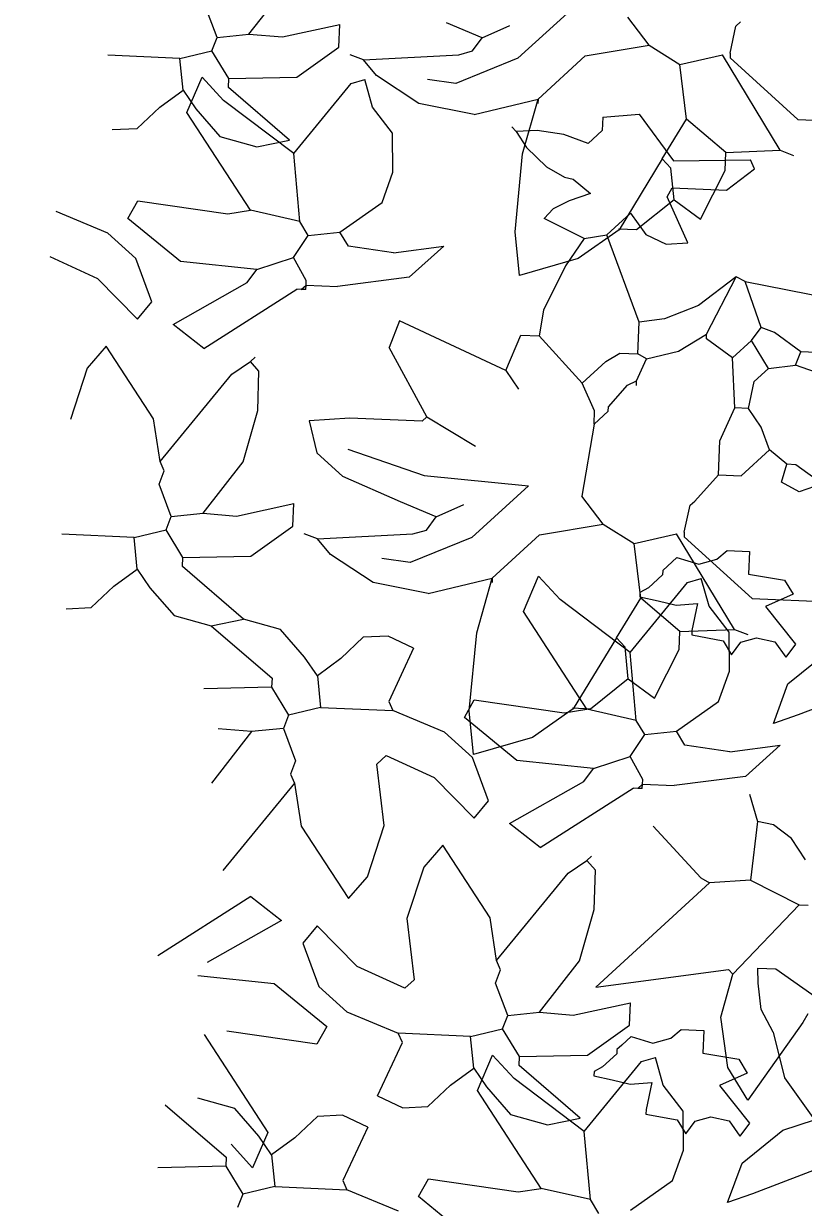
# Model space of a CAD drawing. Header units: centimetres. Extents: x 5667 to 17750, y 274 to 6203.
# Drawn here: x 5754.3 to 5809.3, y 4581.5 to 4665.2 of the extents above; entities that cross this region are included whole.
import ezdxf

# ---------------------------------------------------------------- set-up
doc = ezdxf.new("R2010")
doc.units = ezdxf.units.CM
doc.header["$MEASUREMENT"] = 0
doc.layers.get('0').update_dxf_attribs({"lineweight": 18})
doc.layers.add('G-ANNO-DIM', color=3, linetype='Continuous', lineweight=9)
doc.layers.add('G-HEDGE', color=104, linetype='Continuous', lineweight=9)
doc.styles.add('ARIAL', font='arial.ttf')
doc.dimstyles.new('TICK_36', dxfattribs={"dimtxt": 10, "dimasz": 3.6, "dimexe": 1.8, "dimexo": 1.2, "dimgap": 1.8, "dimtad": 0, "dimdec": 0, "dimzin": 0, "dimdsep": 46, "dimtxsty": 'ARIAL', "dimblk": 'OBLIQUE', "dimcen": 1.8, "dimdle": 1.8, "dimclrd": 256, "dimclrt": 256, "dimadec": 0, "dimazin": 0, "dimtfac": 1, "dimtdec": 0, "dimtmove": 1, "dimatfit": 3, "dimldrblk": 'OPEN90', "dimfxl": 1, "dimtolj": 1, "dimtzin": 0, "dimarcsym": 0})

# ---------------------------------------------------------------- blocks, each defined once
blk = doc.blocks.new('_Oblique')
at = {"color": 0, "linetype": 'ByBlock', "lineweight": -2}
blk.add_line((-0.5, -0.5), (0.5, 0.5), dxfattribs=at)
blk = doc.blocks.new('*D33')
at = {"layer": 'Defpoints', "color": 0, "transparency": 16777216}
for p in [(6061.601, 4710.484), (5687.774, 4485.199), (6061.11, 4485.199)]:
    blk.add_point(p, dxfattribs=at)
at = {"layer": 'G-ANNO-DIM', "lineweight": -2, "transparency": 16777216}
for p, q in [((5687.774, 4712.284), (5687.774, 4610.812)), ((5687.774, 4483.399), (5687.774, 4584.872))]:
    blk.add_line(p, q, dxfattribs=at)
at = {"layer": 'G-ANNO-DIM', "color": 0, "lineweight": -2, "transparency": 16777216}
for p, q in [((6060.401, 4710.484), (5685.974, 4710.484)), ((6059.91, 4485.199), (5685.974, 4485.199))]:
    blk.add_line(p, q, dxfattribs=at)
at = {"layer": 'G-ANNO-DIM', "lineweight": -2, "transparency": 16777216, "xscale": 3.6, "yscale": 3.6, "zscale": 3.6}
for p, rotation in [((5687.774, 4710.484), 90), ((5687.774, 4485.199), 270)]:
    blk.add_blockref('_Oblique', p, dxfattribs=dict(at, rotation=rotation))
at = {"layer": 'G-ANNO-DIM', "transparency": 16777216, "insert": (5687.774, 4597.842), "char_height": 10, "attachment_point": 5, "rotation": 90, "style": 'ARIAL'}
blk.add_mtext('\\A1;225', dxfattribs=at)
blk = doc.blocks.new('_Open90')
at = {"color": 0, "linetype": 'ByBlock', "lineweight": -2}
for p, q in [((-0.5, 0.5), (0, 0)), ((0, 0), (-1, 0)), ((0, 0), (-0.5, -0.5))]:
    blk.add_line(p, q, dxfattribs=at)
blk = doc.blocks.new('*D34')
at = {"layer": 'Defpoints', "color": 0, "transparency": 16777216}
for p in [(5716.472, 4695.199), (6061.568, 4695.199), (6061.11, 4485.199)]:
    blk.add_point(p, dxfattribs=at)
at = {"layer": 'G-ANNO-DIM', "lineweight": -2, "transparency": 16777216}
for p, q in [((5716.472, 4696.999), (5716.472, 4603.114)), ((5716.472, 4483.399), (5716.472, 4577.284))]:
    blk.add_line(p, q, dxfattribs=at)
at = {"layer": 'G-ANNO-DIM', "color": 0, "lineweight": -2, "transparency": 16777216}
for p, q in [((6060.368, 4695.199), (5714.672, 4695.199)), ((6059.91, 4485.199), (5714.672, 4485.199))]:
    blk.add_line(p, q, dxfattribs=at)
at = {"layer": 'G-ANNO-DIM', "lineweight": -2, "transparency": 16777216, "xscale": 3.6, "yscale": 3.6, "zscale": 3.6}
for p, rotation in [((5716.472, 4695.199), 90), ((5716.472, 4485.199), 270)]:
    blk.add_blockref('_Oblique', p, dxfattribs=dict(at, rotation=rotation))
at = {"layer": 'G-ANNO-DIM', "transparency": 16777216, "insert": (5716.472, 4590.199), "char_height": 10, "attachment_point": 5, "rotation": 90, "style": 'ARIAL'}
blk.add_mtext('\\A1;210', dxfattribs=at)

msp = doc.modelspace()

# ---------------------------------------------------------------- linework, layer by layer
at = {"layer": 'G-HEDGE'}
for p, q in [((5770.163, 4664.433), (5772.994, 4668.063)), ((5767.916, 4664.211), (5767.056, 4666.486)), ((5793.157, 4666.372), (5789.163, 4662.732)), ((5798.437, 4663.664), (5796.925, 4665.648)), ((5772.533, 4664.239), (5776.585, 4665.111)), ((5776.515, 4663.517), (5776.585, 4665.111)), ((5786.633, 4664.179), (5784.124, 4665.247)), ((5786.633, 4664.179), (5788.589, 4665.052)), ((5804.166, 4663.095), (5804.568, 4664.995)), ((5804.568, 4664.995), (5804.9, 4665.3)), ((5767.554, 4663.268), (5767.916, 4664.211)), ((5767.916, 4664.211), (5770.162, 4664.432)), ((5770.163, 4664.432), (5772.533, 4664.239)), ((5785.954, 4663.25), (5786.633, 4664.179)), ((5765.294, 4662.727), (5760.19, 4662.95)), ((5765.294, 4662.727), (5767.554, 4663.268)), ((5768.747, 4661.298), (5767.554, 4663.268)), ((5773.547, 4661.408), (5776.515, 4663.517)), ((5778.256, 4662.626), (5777.313, 4662.987)), ((5778.256, 4662.626), (5784.983, 4662.973)), ((5784.983, 4662.973), (5785.954, 4663.25)), ((5790.6, 4659.851), (5793.929, 4662.902)), ((5793.929, 4662.902), (5798.437, 4663.664)), ((5798.437, 4663.664), (5800.615, 4662.291)), ((5800.615, 4662.291), (5803.618, 4662.971)), ((5807.702, 4656.229), (5803.618, 4662.971)), ((5804.166, 4663.095), (5804.152, 4662.776)), ((5765.515, 4660.48), (5765.294, 4662.727)), ((5779.176, 4661.515), (5778.256, 4662.626)), ((5789.163, 4662.732), (5784.793, 4660.947)), ((5801.086, 4658.435), (5800.615, 4662.291)), ((5804.152, 4662.776), (5808.948, 4658.412)), ((5765.781, 4658.898), (5766.85, 4661.408)), ((5768.375, 4659.743), (5766.85, 4661.408)), ((5768.72, 4660.66), (5768.747, 4661.298)), ((5768.747, 4661.298), (5773.547, 4661.408)), ((5777.377, 4660.949), (5778.348, 4661.226)), ((5778.902, 4659.284), (5778.348, 4661.226)), ((5782.172, 4659.539), (5779.176, 4661.515)), ((5784.793, 4660.947), (5782.79, 4661.238)), ((5763.865, 4659.274), (5765.515, 4660.48)), ((5765.515, 4660.48), (5766.416, 4659.163)), ((5773.032, 4656.957), (5768.72, 4660.66)), ((5773.326, 4656.011), (5777.377, 4660.949)), ((5773.326, 4656.011), (5768.375, 4659.743)), ((5786.078, 4658.769), (5782.172, 4659.539)), ((5786.078, 4658.769), (5790.6, 4659.851)), ((5789.503, 4655.991), (5790.6, 4659.851)), ((5790.6, 4659.851), (5790.586, 4659.532)), ((5762.271, 4657.767), (5763.865, 4659.274)), ((5770.275, 4651.99), (5765.781, 4658.898)), ((5766.416, 4659.163), (5768.117, 4657.205)), ((5780.316, 4657.451), (5778.902, 4659.284)), ((5795.171, 4658.575), (5797.738, 4658.783)), ((5797.738, 4658.783), (5800.151, 4655.481)), ((5789.055, 4657.564), (5788.75, 4657.896)), ((5795.171, 4658.575), (5795.13, 4657.618)), ((5799.365, 4655.634), (5801.086, 4658.435)), ((5803.86, 4656.076), (5801.086, 4658.435)), ((5808.948, 4658.412), (5819.283, 4657.961)), ((5760.506, 4657.691), (5762.271, 4657.767)), ((5768.117, 4657.205), (5770.727, 4656.476)), ((5780.342, 4654.683), (5780.316, 4657.451)), ((5790.539, 4657.621), (5789.055, 4657.564)), ((5789.055, 4657.564), (5789.782, 4656.424)), ((5792.406, 4657.355), (5790.539, 4657.621)), ((5794.131, 4656.703), (5792.406, 4657.355)), ((5795.13, 4657.618), (5794.131, 4656.703)), ((5770.727, 4656.476), (5773.032, 4656.957)), ((5789.782, 4656.424), (5791.191, 4655.071)), ((5803.86, 4656.076), (5807.702, 4656.229)), ((5807.702, 4656.229), (5808.645, 4655.868)), ((5773.755, 4651.199), (5773.326, 4656.011)), ((5788.969, 4650.479), (5789.503, 4655.991)), ((5799.365, 4655.634), (5796.313, 4650.62)), ((5799.976, 4654.968), (5799.365, 4655.634)), ((5800.151, 4655.481), (5805.588, 4655.564)), ((5803.804, 4654.801), (5803.86, 4656.076)), ((5805.879, 4654.912), (5805.588, 4655.564)), ((5779.567, 4652.544), (5780.342, 4654.683)), ((5791.191, 4655.071), (5792.45, 4654.339)), ((5800.197, 4652.721), (5799.976, 4654.968)), ((5802.056, 4651.361), (5803.804, 4654.801)), ((5803.896, 4653.401), (5805.879, 4654.912)), ((5792.45, 4654.339), (5793.063, 4654.192)), ((5793.063, 4654.192), (5794.298, 4653.179)), ((5794.298, 4653.179), (5792.788, 4652.664)), ((5799.72, 4652.943), (5800.068, 4653.567)), ((5801.176, 4649.684), (5799.72, 4652.943)), ((5800.068, 4653.567), (5803.896, 4653.401)), ((5761.62, 4651.408), (5762.313, 4652.656)), ((5762.313, 4652.656), (5768.665, 4651.741)), ((5776.598, 4650.436), (5779.567, 4652.544)), ((5791.648, 4652.098), (5791.023, 4651.404)), ((5792.788, 4652.664), (5791.648, 4652.098)), ((5800.197, 4652.721), (5797.547, 4650.598)), ((5800.197, 4652.721), (5802.056, 4651.361)), ((5760.202, 4650.37), (5756.558, 4651.895)), ((5765.322, 4648.37), (5761.62, 4651.408)), ((5768.665, 4651.741), (5770.275, 4651.99)), ((5773.755, 4651.199), (5770.275, 4651.99)), ((5774.352, 4650.214), (5773.755, 4651.199)), ((5793.839, 4650.004), (5791.023, 4651.404)), ((5795.448, 4650.253), (5797.113, 4651.779)), ((5797.113, 4651.779), (5798.203, 4650.275)), ((5762.179, 4648.592), (5760.202, 4650.37)), ((5774.352, 4650.214), (5776.598, 4650.436)), ((5777.195, 4649.451), (5776.598, 4650.436)), ((5789.274, 4647.39), (5788.969, 4650.479)), ((5796.313, 4650.62), (5793.436, 4648.593)), ((5797.547, 4650.598), (5796.272, 4650.654)), ((5773.325, 4648.661), (5774.352, 4650.214)), ((5793.839, 4650.004), (5792.529, 4648.062)), ((5793.839, 4650.004), (5795.448, 4650.253)), ((5797.736, 4644.081), (5795.448, 4650.253)), ((5798.203, 4650.275), (5799.641, 4649.597)), ((5799.641, 4649.597), (5801.176, 4649.684)), ((5756.1, 4648.719), (5759.475, 4647.173)), ((5780.371, 4648.992), (5777.195, 4649.451)), ((5780.371, 4648.992), (5783.93, 4649.452)), ((5783.93, 4649.452), (5781.486, 4647.252)), ((5763.312, 4645.527), (5762.179, 4648.592)), ((5770.731, 4647.815), (5765.322, 4648.37)), ((5770.731, 4647.815), (5773.325, 4648.661)), ((5774.213, 4647.024), (5773.325, 4648.661)), ((5793.436, 4648.593), (5789.274, 4647.39)), ((5792.529, 4648.062), (5790.983, 4644.932)), ((5759.475, 4647.173), (5762.3, 4644.293)), ((5770.052, 4646.886), (5770.731, 4647.815)), ((5774.199, 4646.705), (5774.213, 4647.024)), ((5781.486, 4647.252), (5776.432, 4646.608)), ((5804.589, 4647.298), (5801.917, 4645.254)), ((5802.494, 4643.234), (5804.589, 4647.298)), ((5805.212, 4646.95), (5804.589, 4647.298)), ((5764.808, 4643.918), (5770.052, 4646.886)), ((5766.972, 4642.226), (5773.547, 4646.413)), ((5773.866, 4646.399), (5773.547, 4646.413)), ((5773.866, 4646.399), (5774.199, 4646.705)), ((5774.185, 4646.386), (5773.866, 4646.399)), ((5774.185, 4646.386), (5774.199, 4646.705)), ((5774.199, 4646.705), (5776.432, 4646.608)), ((5805.212, 4646.95), (5811.551, 4645.715)), ((5806.35, 4643.705), (5805.212, 4646.95)), ((5762.3, 4644.293), (5763.312, 4645.527)), ((5790.983, 4644.932), (5790.662, 4643.111)), ((5801.917, 4645.254), (5799.528, 4644.313)), ((5766.972, 4642.226), (5764.808, 4643.918)), ((5780.801, 4644.179), (5780.079, 4642.293)), ((5788.318, 4640.656), (5780.801, 4644.179)), ((5797.639, 4641.848), (5797.736, 4644.081)), ((5799.528, 4644.313), (5797.736, 4644.081)), ((5805.67, 4642.776), (5806.35, 4643.705)), ((5807.293, 4643.345), (5806.35, 4643.705)), ((5788.318, 4640.656), (5789.386, 4643.166)), ((5789.386, 4643.166), (5790.662, 4643.111)), ((5793.713, 4639.781), (5790.662, 4643.111)), ((5800.524, 4642.041), (5802.494, 4643.234)), ((5802.48, 4642.915), (5802.494, 4643.234)), ((5804.338, 4641.556), (5802.48, 4642.915)), ((5809.151, 4641.984), (5807.293, 4643.345)), ((5760.084, 4642.381), (5758.739, 4640.842)), ((5763.427, 4637.251), (5760.085, 4642.382)), ((5782.741, 4637.383), (5780.079, 4642.293)), ((5798.262, 4641.5), (5800.524, 4642.041)), ((5804.338, 4641.556), (5805.67, 4642.776)), ((5806.862, 4640.806), (5805.67, 4642.776)), ((5808.79, 4641.041), (5809.151, 4641.984)), ((5810.746, 4641.915), (5809.151, 4641.984)), ((5768.948, 4640.397), (5770.265, 4641.299)), ((5770.265, 4641.299), (5770.598, 4641.603)), ((5770.876, 4640.632), (5770.265, 4641.299)), ((5793.713, 4639.781), (5795.377, 4641.307)), ((5795.377, 4641.307), (5796.362, 4641.903)), ((5796.362, 4641.903), (5797.639, 4641.848)), ((5797.556, 4639.934), (5798.262, 4641.5)), ((5798.262, 4641.5), (5797.639, 4641.848)), ((5804.504, 4638.032), (5804.338, 4641.556)), ((5758.739, 4640.842), (5757.554, 4637.199)), ((5763.884, 4634.225), (5768.948, 4640.397)), ((5770.792, 4637.852), (5770.876, 4640.632)), ((5788.318, 4640.656), (5789.219, 4639.338)), ((5805.863, 4639.891), (5806.862, 4640.806)), ((5806.862, 4640.806), (5808.79, 4641.041)), ((5811.939, 4639.945), (5808.79, 4641.041)), ((5794.587, 4637.825), (5793.713, 4639.781)), ((5795.558, 4638.103), (5796.903, 4639.642)), ((5796.903, 4639.642), (5797.556, 4639.934)), ((5797.542, 4639.614), (5797.556, 4639.934)), ((5805.461, 4637.991), (5805.863, 4639.891)), ((5769.753, 4634.207), (5770.792, 4637.852)), ((5794.545, 4636.868), (5794.587, 4637.825)), ((5795.544, 4637.783), (5795.558, 4638.103)), ((5803.437, 4635.686), (5804.504, 4638.032)), ((5805.461, 4637.991), (5804.504, 4638.032)), ((5806.362, 4636.673), (5805.461, 4637.991)), ((5763.884, 4634.226), (5763.427, 4637.251)), ((5777.305, 4637.301), (5774.42, 4637.107)), ((5774.42, 4637.107), (5774.96, 4634.846)), ((5782.409, 4637.078), (5777.305, 4637.301)), ((5782.741, 4637.383), (5782.409, 4637.078)), ((5782.741, 4637.383), (5786.167, 4635.316)), ((5794.545, 4636.868), (5795.544, 4637.783)), ((5794.545, 4636.868), (5793.684, 4631.792)), ((5806.931, 4635.05), (5806.362, 4636.673)), ((5803.338, 4633.289), (5803.437, 4635.686)), ((5776.804, 4633.168), (5774.96, 4634.846)), ((5777.156, 4635.116), (5782.536, 4633.247)), ((5804.934, 4633.219), (5806.931, 4635.05)), ((5808.165, 4634.037), (5806.931, 4635.05)), ((5764.175, 4633.573), (5763.884, 4634.225)), ((5766.922, 4630.577), (5769.753, 4634.207)), ((5807.791, 4632.776), (5808.165, 4634.037)), ((5808.803, 4634.01), (5808.165, 4634.037)), ((5810.662, 4632.65), (5808.803, 4634.01)), ((5763.815, 4632.63), (5764.175, 4633.573)), ((5780.883, 4631.391), (5776.804, 4633.168)), ((5782.536, 4633.247), (5789.916, 4632.516)), ((5801.659, 4631.444), (5803.338, 4633.289)), ((5803.338, 4633.289), (5804.934, 4633.219)), ((5809.039, 4632.082), (5807.791, 4632.776)), ((5764.675, 4630.355), (5763.815, 4632.63)), ((5789.916, 4632.516), (5785.921, 4628.876)), ((5810.662, 4632.65), (5809.039, 4632.082)), ((5769.292, 4630.383), (5773.343, 4631.256)), ((5773.274, 4629.661), (5773.343, 4631.256)), ((5783.392, 4630.323), (5780.883, 4631.391)), ((5783.392, 4630.323), (5785.348, 4631.197)), ((5795.196, 4629.809), (5793.684, 4631.792)), ((5800.925, 4629.239), (5801.327, 4631.14)), ((5801.327, 4631.14), (5801.659, 4631.444)), ((5764.313, 4629.412), (5764.675, 4630.355)), ((5764.675, 4630.355), (5766.921, 4630.577)), ((5766.922, 4630.577), (5769.292, 4630.383)), ((5782.713, 4629.394), (5783.392, 4630.323)), ((5770.305, 4627.553), (5773.274, 4629.661)), ((5790.688, 4629.046), (5795.196, 4629.809)), ((5795.196, 4629.809), (5797.373, 4628.435)), ((5762.053, 4628.871), (5756.949, 4629.094)), ((5762.053, 4628.871), (5764.313, 4629.412)), ((5762.274, 4626.625), (5762.053, 4628.871)), ((5765.506, 4627.443), (5764.313, 4629.412)), ((5775.015, 4628.771), (5774.072, 4629.131)), ((5775.015, 4628.771), (5781.742, 4629.117)), ((5775.935, 4627.659), (5775.015, 4628.771)), ((5785.921, 4628.876), (5781.552, 4627.091)), ((5781.742, 4629.117), (5782.713, 4629.394)), ((5787.359, 4625.996), (5790.688, 4629.046)), ((5797.373, 4628.435), (5800.376, 4629.115)), ((5804.461, 4622.373), (5800.376, 4629.115)), ((5800.925, 4629.239), (5800.911, 4628.92)), ((5800.911, 4628.92), (5805.707, 4624.556)), ((5797.845, 4624.58), (5797.373, 4628.435)), ((5803.215, 4627.326), (5803.944, 4627.939)), ((5803.944, 4627.939), (5805.539, 4627.869)), ((5805.539, 4627.869), (5805.47, 4626.274)), ((5765.479, 4626.804), (5765.506, 4627.443)), ((5765.506, 4627.443), (5770.305, 4627.553)), ((5778.931, 4625.684), (5775.935, 4627.659)), ((5781.552, 4627.091), (5779.549, 4627.383)), ((5799.741, 4626.843), (5800.407, 4627.453)), ((5800.407, 4627.453), (5801.944, 4626.981)), ((5801.944, 4626.981), (5803.215, 4627.326)), ((5760.624, 4625.418), (5762.274, 4626.625)), ((5762.274, 4626.625), (5763.175, 4625.307)), ((5769.791, 4623.101), (5765.479, 4626.804)), ((5789.552, 4623.63), (5790.621, 4626.141)), ((5792.146, 4624.476), (5790.621, 4626.141)), ((5799.394, 4626.219), (5798.395, 4625.304)), ((5799.408, 4626.538), (5799.394, 4626.219)), ((5799.741, 4626.843), (5799.408, 4626.538)), ((5805.47, 4626.274), (5808.007, 4625.844)), ((5759.03, 4623.912), (5760.624, 4625.418)), ((5763.175, 4625.307), (5764.876, 4623.349)), ((5782.837, 4624.914), (5778.931, 4625.684)), ((5782.837, 4624.914), (5787.359, 4625.996)), ((5786.262, 4622.135), (5787.359, 4625.996)), ((5787.359, 4625.996), (5787.345, 4625.676)), ((5797.097, 4620.744), (5801.148, 4625.682)), ((5798.395, 4625.304), (5797.793, 4624.985)), ((5801.148, 4625.682), (5802.119, 4625.959)), ((5802.673, 4624.017), (5802.119, 4625.959)), ((5808.007, 4625.844), (5808.604, 4624.859)), ((5797.097, 4620.744), (5792.146, 4624.476)), ((5796.124, 4621.778), (5797.845, 4624.58)), ((5797.793, 4624.985), (5797.779, 4624.665)), ((5797.779, 4624.665), (5799.076, 4624.381)), ((5800.619, 4622.221), (5797.845, 4624.58)), ((5805.707, 4624.556), (5816.042, 4624.105)), ((5808.604, 4624.859), (5806.648, 4623.985)), ((5757.265, 4623.835), (5759.03, 4623.912)), ((5794.046, 4616.722), (5789.552, 4623.63)), ((5799.076, 4624.381), (5800.343, 4624.076)), ((5800.343, 4624.076), (5801.863, 4624.194)), ((5801.863, 4624.194), (5801.461, 4622.294)), ((5804.087, 4622.184), (5802.673, 4624.017)), ((5806.648, 4623.985), (5808.77, 4621.336)), ((5764.876, 4623.349), (5767.486, 4622.621)), ((5767.486, 4622.621), (5769.791, 4623.101)), ((5772.401, 4622.372), (5769.791, 4623.101)), ((5767.486, 4622.621), (5771.799, 4618.917)), ((5774.102, 4620.414), (5772.401, 4622.372)), ((5785.728, 4616.623), (5786.262, 4622.135)), ((5800.563, 4620.945), (5800.619, 4622.221)), ((5800.619, 4622.221), (5804.461, 4622.373)), ((5801.461, 4622.294), (5801.447, 4621.974)), ((5801.447, 4621.974), (5803.666, 4621.558)), ((5804.113, 4619.415), (5804.087, 4622.184)), ((5804.461, 4622.373), (5805.404, 4622.012)), ((5778.247, 4621.81), (5776.653, 4620.303)), ((5780.012, 4621.887), (5778.247, 4621.81)), ((5781.8, 4621.038), (5780.012, 4621.887)), ((5796.124, 4621.778), (5793.072, 4616.764)), ((5796.735, 4621.112), (5796.124, 4621.778)), ((5796.956, 4618.865), (5796.735, 4621.112)), ((5803.666, 4621.558), (5804.262, 4620.573)), ((5804.262, 4620.573), (5804.925, 4621.474)), ((5804.925, 4621.474), (5806.03, 4621.769)), ((5806.03, 4621.769), (5807.328, 4621.484)), ((5807.328, 4621.484), (5808.09, 4620.406)), ((5808.77, 4621.336), (5808.09, 4620.406)), ((5775.003, 4619.097), (5774.102, 4620.414)), ((5776.653, 4620.303), (5775.003, 4619.097)), ((5781.8, 4621.038), (5780.038, 4617.279)), ((5797.526, 4615.931), (5797.097, 4620.744)), ((5798.815, 4617.505), (5800.563, 4620.945)), ((5808.242, 4618.511), (5811.132, 4620.845)), ((5803.338, 4617.276), (5804.113, 4619.415)), ((5771.799, 4618.917), (5771.771, 4618.279)), ((5775.003, 4619.097), (5775.225, 4616.85)), ((5796.956, 4618.865), (5794.306, 4616.743)), ((5796.956, 4618.865), (5798.815, 4617.505)), ((5816.454, 4619.198), (5808.978, 4616.328)), ((5771.771, 4618.279), (5766.972, 4618.169)), ((5771.771, 4618.279), (5772.964, 4616.309)), ((5807.219, 4615.712), (5808.242, 4618.511)), ((5780.038, 4617.279), (5780.329, 4616.628)), ((5785.391, 4616.141), (5786.084, 4617.389)), ((5786.084, 4617.389), (5792.436, 4616.473)), ((5800.37, 4615.169), (5803.338, 4617.276)), ((5772.964, 4616.309), (5772.603, 4615.366)), ((5775.225, 4616.85), (5772.964, 4616.309)), ((5775.225, 4616.85), (5780.329, 4616.628)), ((5783.973, 4615.102), (5780.329, 4616.628)), ((5789.093, 4613.103), (5785.391, 4616.141)), ((5786.033, 4613.535), (5785.728, 4616.623)), ((5793.072, 4616.764), (5790.195, 4614.737)), ((5792.436, 4616.473), (5794.046, 4616.722)), ((5794.306, 4616.743), (5793.031, 4616.798)), ((5797.526, 4615.931), (5794.046, 4616.722)), ((5808.978, 4616.328), (5807.219, 4615.712)), ((5770.356, 4615.145), (5767.985, 4615.338)), ((5772.603, 4615.366), (5770.356, 4615.145)), ((5772.603, 4615.366), (5773.462, 4613.092)), ((5798.123, 4614.946), (5797.526, 4615.931)), ((5770.356, 4615.145), (5767.525, 4611.514)), ((5785.95, 4613.325), (5783.973, 4615.102)), ((5790.195, 4614.737), (5786.033, 4613.535)), ((5797.096, 4613.394), (5798.123, 4614.946)), ((5798.123, 4614.946), (5800.37, 4615.169)), ((5800.966, 4614.184), (5800.37, 4615.169)), ((5804.142, 4613.725), (5800.966, 4614.184)), ((5804.142, 4613.725), (5807.701, 4614.185)), ((5807.701, 4614.185), (5805.257, 4611.985)), ((5773.462, 4613.092), (5773.102, 4612.149)), ((5779.871, 4613.451), (5779.205, 4612.841)), ((5779.723, 4608.522), (5779.205, 4612.841)), ((5779.871, 4613.451), (5783.246, 4611.905)), ((5787.083, 4610.26), (5785.95, 4613.325)), ((5794.502, 4612.548), (5789.093, 4613.103)), ((5794.502, 4612.548), (5797.096, 4613.394)), ((5797.984, 4611.756), (5797.096, 4613.394)), ((5773.102, 4612.149), (5773.393, 4611.496)), ((5783.246, 4611.905), (5786.071, 4609.026)), ((5793.823, 4611.619), (5794.502, 4612.548)), ((5805.257, 4611.985), (5800.203, 4611.34)), ((5773.393, 4611.496), (5768.33, 4605.324)), ((5773.393, 4611.496), (5773.85, 4608.471)), ((5788.579, 4608.65), (5793.823, 4611.619)), ((5790.743, 4606.959), (5797.318, 4611.146)), ((5797.637, 4611.132), (5797.318, 4611.146)), ((5797.637, 4611.132), (5797.97, 4611.438)), ((5797.956, 4611.118), (5797.637, 4611.132)), ((5797.956, 4611.118), (5797.97, 4611.438)), ((5797.97, 4611.438), (5797.984, 4611.756)), ((5797.97, 4611.438), (5800.203, 4611.34)), ((5786.071, 4609.026), (5787.083, 4610.26)), ((5805.537, 4610.725), (5806.092, 4608.784)), ((5778.538, 4604.879), (5779.723, 4608.522)), ((5790.743, 4606.959), (5788.579, 4608.65)), ((5806.092, 4608.784), (5805.592, 4604.65)), ((5807.221, 4608.562), (5806.092, 4608.784)), ((5808.499, 4607.583), (5807.221, 4608.562)), ((5773.85, 4608.471), (5777.192, 4603.34)), ((5798.726, 4608.465), (5802.083, 4604.803)), ((5783.855, 4607.114), (5782.51, 4605.575)), ((5787.199, 4601.983), (5783.856, 4607.114)), ((5809.49, 4606.078), (5808.499, 4607.583)), ((5792.719, 4605.13), (5794.036, 4606.031)), ((5794.036, 4606.031), (5794.369, 4606.336)), ((5794.647, 4605.365), (5794.036, 4606.031)), ((5782.51, 4605.575), (5781.325, 4601.932)), ((5794.563, 4602.585), (5794.647, 4605.365)), ((5777.193, 4603.341), (5778.538, 4604.879)), ((5787.655, 4598.958), (5792.719, 4605.13)), ((5802.707, 4604.456), (5794.67, 4597.09)), ((5802.083, 4604.803), (5802.707, 4604.456)), ((5805.592, 4604.65), (5802.707, 4604.456)), ((5805.592, 4604.65), (5809.031, 4602.902)), ((5770.305, 4603.496), (5763.731, 4599.308)), ((5770.305, 4603.496), (5772.469, 4601.804)), ((5809.031, 4602.902), (5804.343, 4597.992)), ((5809.031, 4602.902), (5809.669, 4602.874)), ((5781.325, 4601.932), (5781.844, 4597.613)), ((5787.655, 4598.958), (5787.199, 4601.983)), ((5793.524, 4598.94), (5794.563, 4602.585)), ((5772.469, 4601.804), (5767.225, 4598.836)), ((5774.978, 4601.428), (5773.965, 4600.194)), ((5777.802, 4598.549), (5774.978, 4601.428)), ((5773.965, 4600.194), (5775.099, 4597.129)), ((5781.178, 4597.003), (5777.802, 4598.549)), ((5787.946, 4598.306), (5787.655, 4598.958)), ((5790.693, 4595.309), (5793.524, 4598.94)), ((5766.546, 4597.906), (5771.955, 4597.351)), ((5787.586, 4597.362), (5787.946, 4598.306)), ((5794.67, 4597.09), (5804.037, 4598.326)), ((5803.509, 4594.969), (5804.343, 4597.992)), ((5804.037, 4598.326), (5804.343, 4597.992)), ((5806.113, 4598.436), (5807.39, 4598.38)), ((5806.142, 4597.368), (5806.113, 4598.436)), ((5807.39, 4598.38), (5815.142, 4592.929)), ((5771.955, 4597.351), (5775.658, 4594.313)), ((5775.099, 4597.129), (5777.076, 4595.352)), ((5781.178, 4597.003), (5781.844, 4597.613)), ((5788.446, 4595.088), (5787.586, 4597.362)), ((5806.355, 4595.514), (5806.142, 4597.368)), ((5793.063, 4595.116), (5797.114, 4595.988)), ((5797.045, 4594.394), (5797.114, 4595.988)), ((5777.076, 4595.352), (5780.72, 4593.826)), ((5788.446, 4595.088), (5790.692, 4595.309)), ((5790.693, 4595.309), (5793.063, 4595.116)), ((5807.195, 4593.915), (5806.355, 4595.514)), ((5809.654, 4595.204), (5809.308, 4594.58)), ((5775.658, 4594.313), (5774.965, 4593.065)), ((5788.084, 4594.145), (5788.446, 4595.088)), ((5794.076, 4592.285), (5797.045, 4594.394)), ((5804.009, 4591.401), (5803.509, 4594.969)), ((5809.308, 4594.58), (5805.418, 4589.107)), ((5767.003, 4593.732), (5771.496, 4586.824)), ((5774.965, 4593.065), (5768.612, 4593.981)), ((5781.011, 4593.175), (5780.72, 4593.826)), ((5785.824, 4593.604), (5780.72, 4593.826)), ((5785.824, 4593.604), (5788.084, 4594.145)), ((5786.045, 4591.357), (5785.824, 4593.604)), ((5789.277, 4592.175), (5788.084, 4594.145)), ((5796.5, 4592.987), (5797.166, 4593.598)), ((5797.166, 4593.598), (5798.703, 4593.125)), ((5798.703, 4593.125), (5799.974, 4593.47)), ((5799.974, 4593.47), (5800.703, 4594.083)), ((5800.703, 4594.083), (5802.298, 4594.013)), ((5802.298, 4594.013), (5802.229, 4592.418)), ((5807.195, 4593.915), (5808.012, 4590.683)), ((5779.248, 4589.416), (5781.011, 4593.175)), ((5796.167, 4592.682), (5796.153, 4592.364)), ((5796.5, 4592.987), (5796.167, 4592.682)), ((5786.311, 4589.775), (5787.38, 4592.285)), ((5788.905, 4590.62), (5787.38, 4592.285)), ((5789.25, 4591.537), (5789.277, 4592.175)), ((5789.277, 4592.175), (5794.076, 4592.285)), ((5793.856, 4586.888), (5797.907, 4591.826)), ((5796.153, 4592.364), (5795.154, 4591.448)), ((5797.907, 4591.826), (5798.878, 4592.103)), ((5799.432, 4590.161), (5798.878, 4592.103)), ((5802.229, 4592.418), (5804.766, 4591.988)), ((5804.766, 4591.988), (5805.363, 4591.003)), ((5784.395, 4590.151), (5786.045, 4591.357)), ((5786.045, 4591.357), (5786.946, 4590.04)), ((5793.562, 4587.834), (5789.25, 4591.537)), ((5794.552, 4591.129), (5794.538, 4590.809)), ((5795.154, 4591.448), (5794.552, 4591.129)), ((5805.363, 4591.003), (5803.407, 4590.13)), ((5805.418, 4589.107), (5804.009, 4591.401)), ((5782.801, 4588.644), (5784.395, 4590.151)), ((5793.856, 4586.888), (5788.905, 4590.62)), ((5794.538, 4590.809), (5795.835, 4590.526)), ((5795.835, 4590.526), (5797.102, 4590.221)), ((5797.102, 4590.221), (5798.622, 4590.338)), ((5798.622, 4590.338), (5798.22, 4588.438)), ((5800.846, 4588.328), (5799.432, 4590.161)), ((5803.407, 4590.13), (5805.528, 4587.48)), ((5808.012, 4590.683), (5810.12, 4587.715)), ((5779.248, 4589.416), (5781.036, 4588.567)), ((5790.805, 4582.867), (5786.311, 4589.775)), ((5786.946, 4590.04), (5788.647, 4588.082)), ((5764.245, 4588.765), (5768.558, 4585.062)), ((5769.16, 4588.517), (5766.55, 4589.245)), ((5770.861, 4586.559), (5769.16, 4588.517)), ((5781.036, 4588.567), (5782.801, 4588.644)), ((5798.22, 4588.438), (5798.206, 4588.118)), ((5775.006, 4587.954), (5773.412, 4586.447)), ((5776.771, 4588.031), (5775.006, 4587.954)), ((5778.559, 4587.182), (5776.771, 4588.031)), ((5788.647, 4588.082), (5791.257, 4587.353)), ((5791.257, 4587.353), (5793.562, 4587.834)), ((5798.206, 4588.118), (5800.425, 4587.702)), ((5800.425, 4587.702), (5801.021, 4586.718)), ((5800.872, 4585.559), (5800.846, 4588.328)), ((5801.021, 4586.718), (5801.684, 4587.619)), ((5801.684, 4587.619), (5802.789, 4587.914)), ((5802.789, 4587.914), (5804.087, 4587.628)), ((5804.087, 4587.628), (5804.849, 4586.551)), ((5807.891, 4586.99), (5810.12, 4587.715)), ((5771.496, 4586.824), (5770.428, 4584.313)), ((5778.559, 4587.182), (5776.797, 4583.423)), ((5794.285, 4582.075), (5793.856, 4586.888)), ((5805.528, 4587.48), (5804.849, 4586.551)), ((5805, 4584.656), (5807.891, 4586.99)), ((5768.903, 4585.978), (5770.428, 4584.313)), ((5771.762, 4585.241), (5770.861, 4586.559)), ((5773.412, 4586.447), (5771.762, 4585.241)), ((5771.762, 4585.241), (5771.984, 4582.995)), ((5800.097, 4583.42), (5800.872, 4585.559)), ((5813.212, 4585.343), (5805.737, 4582.473)), ((5768.53, 4584.423), (5763.731, 4584.313)), ((5768.558, 4585.062), (5768.53, 4584.423)), ((5768.53, 4584.423), (5769.723, 4582.454)), ((5803.978, 4581.856), (5805, 4584.656)), ((5776.797, 4583.423), (5777.088, 4582.772)), ((5782.149, 4582.285), (5782.842, 4583.533)), ((5782.842, 4583.533), (5789.195, 4582.618)), ((5797.128, 4581.313), (5800.097, 4583.42)), ((5771.984, 4582.995), (5769.723, 4582.454)), ((5771.984, 4582.995), (5777.088, 4582.772)), ((5780.732, 4581.247), (5777.088, 4582.772)), ((5789.195, 4582.618), (5790.805, 4582.867)), ((5794.285, 4582.075), (5790.805, 4582.867)), ((5769.723, 4582.454), (5769.362, 4581.51)), ((5785.852, 4579.247), (5782.149, 4582.285)), ((5794.882, 4581.091), (5794.285, 4582.075)), ((5805.737, 4582.473), (5803.978, 4581.856))]:
    msp.add_line(p, q, dxfattribs=at)
for centre in [(5808.948, 4658.412), (5805.707, 4624.556)]:
    msp.add_arc(centre, 0.0000399, 227.3475, 267.15048, dxfattribs=at)

# ---------------------------------------------------------------- dimensions: what is measured, and where the dimension line sits
at = {"layer": 'G-ANNO-DIM'}
for base, p1, p2, picture, middle in [((5687.774, 4485.199), (6061.601, 4710.484), (6061.11, 4485.199), '*D33', (5687.774, 4597.842)), ((5716.472, 4695.199), (6061.11, 4485.199), (6061.568, 4695.199), '*D34', (5716.472, 4590.199))]:
    dim = msp.add_linear_dim(base=base, p1=p1, p2=p2, angle=90, dimstyle='TICK_36', dxfattribs=at)
    dim.commit()
    dim.dimension.update_dxf_attribs({"geometry": picture, "text_midpoint": middle})

doc.saveas('drawing.dxf')
